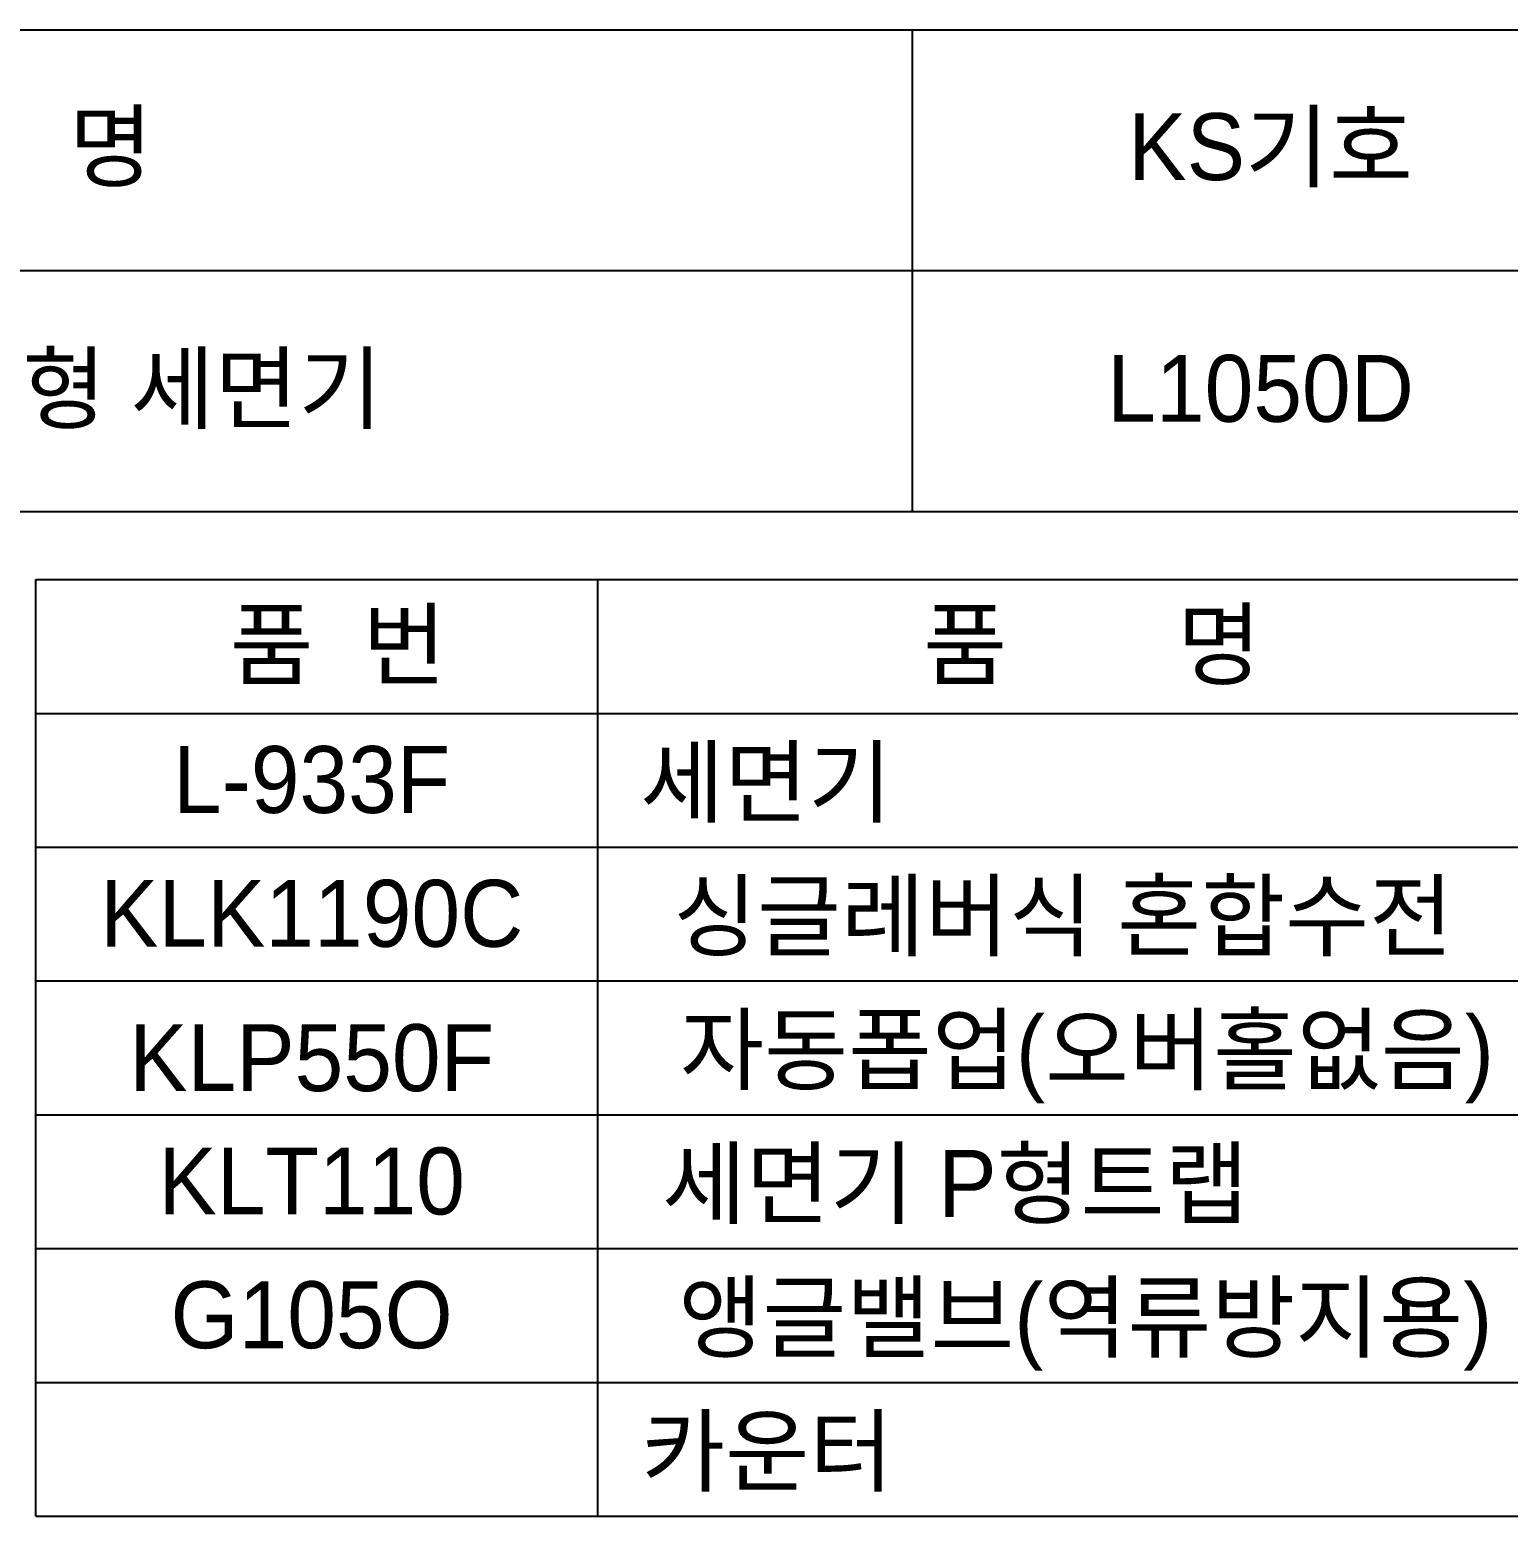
# Model space of a CAD drawing. Header units: millimetres. Extents: x 0 to 1800, y -67 to 2530.
# Drawn here: x 960 to 1513, y 1975 to 2530 of the extents above; entities that cross this region are included whole.
import ezdxf
from ezdxf.enums import TextEntityAlignment as Align

# ---------------------------------------------------------------- set-up
doc = ezdxf.new("R2010")
doc.units = ezdxf.units.MM
doc.layers.add('TEXT', color=7, linetype='Continuous')
doc.layers.add('도각라인', color=255, linetype='Continuous')
doc.styles.add('타이틀', font='H2GTRM.TTF', dxfattribs={"height": 25})

msp = doc.modelspace()

# ---------------------------------------------------------------- linework, layer by layer
at = {"layer": '도각라인', "color": 7}
for p, q in [((0, 2530), (1800, 2530)), ((1290, 2350), (1290, 2530)), ((520, 2440), (1800, 2440)), ((0, 2350), (1800, 2350)), ((962.38, 2324.57), (1777.38, 2324.57)), ((962.38, 1974.57), (962.38, 2324.57)), ((1172.38, 1974.57), (1172.38, 2324.57)), ((962.38, 2274.57), (1777.38, 2274.57)), ((962.38, 2224.57), (1777.38, 2224.57)), ((962.38, 2174.57), (1777.38, 2174.57)), ((962.38, 2124.57), (1777.38, 2124.57)), ((962.38, 2074.57), (1777.38, 2074.57)), ((962.38, 2024.57), (1777.38, 2024.57)), ((962.38, 1974.57), (1777.38, 1974.57))]:
    msp.add_line(p, q, dxfattribs=at)

# ---------------------------------------------------------------- texts
at = {"layer": 'TEXT', "style": '타이틀'}
for s, p in [('품             명', (915.69, 2486.4)), ('KS기호', (1423.85, 2486.32)), ('독립 카운터용 원형 세면기', (905.77, 2396)), ('L1050D', (1420.11, 2396)), ('품  번', (1075.32, 2300.3)), ('품       명', (1357.2, 2300.3)), ('L-933F', (1065.48, 2249.85)), ('세면기', (1235.35, 2248.94)), ('KLK1190C', (1065.48, 2199.85)), ('싱글레버식 혼합수전', (1346.3, 2198.94)), ('자동폽업(오버홀없음)', (1355.26, 2148.94)), ('KLP550F', (1065.48, 2145.92)), ('KLT110', (1065.48, 2099.85)), ('세면기 P형트랩', (1306.02, 2098.94)), ('G105O', (1065.48, 2049.85)), ('앵글밸브(역류방지용)', (1354.64, 2048.94)), ('카운터', (1235.74, 1998.94))]:
    msp.add_text(s, height=25, dxfattribs=at).set_placement(p, align=Align.MIDDLE_CENTER)

doc.saveas('drawing.dxf')
